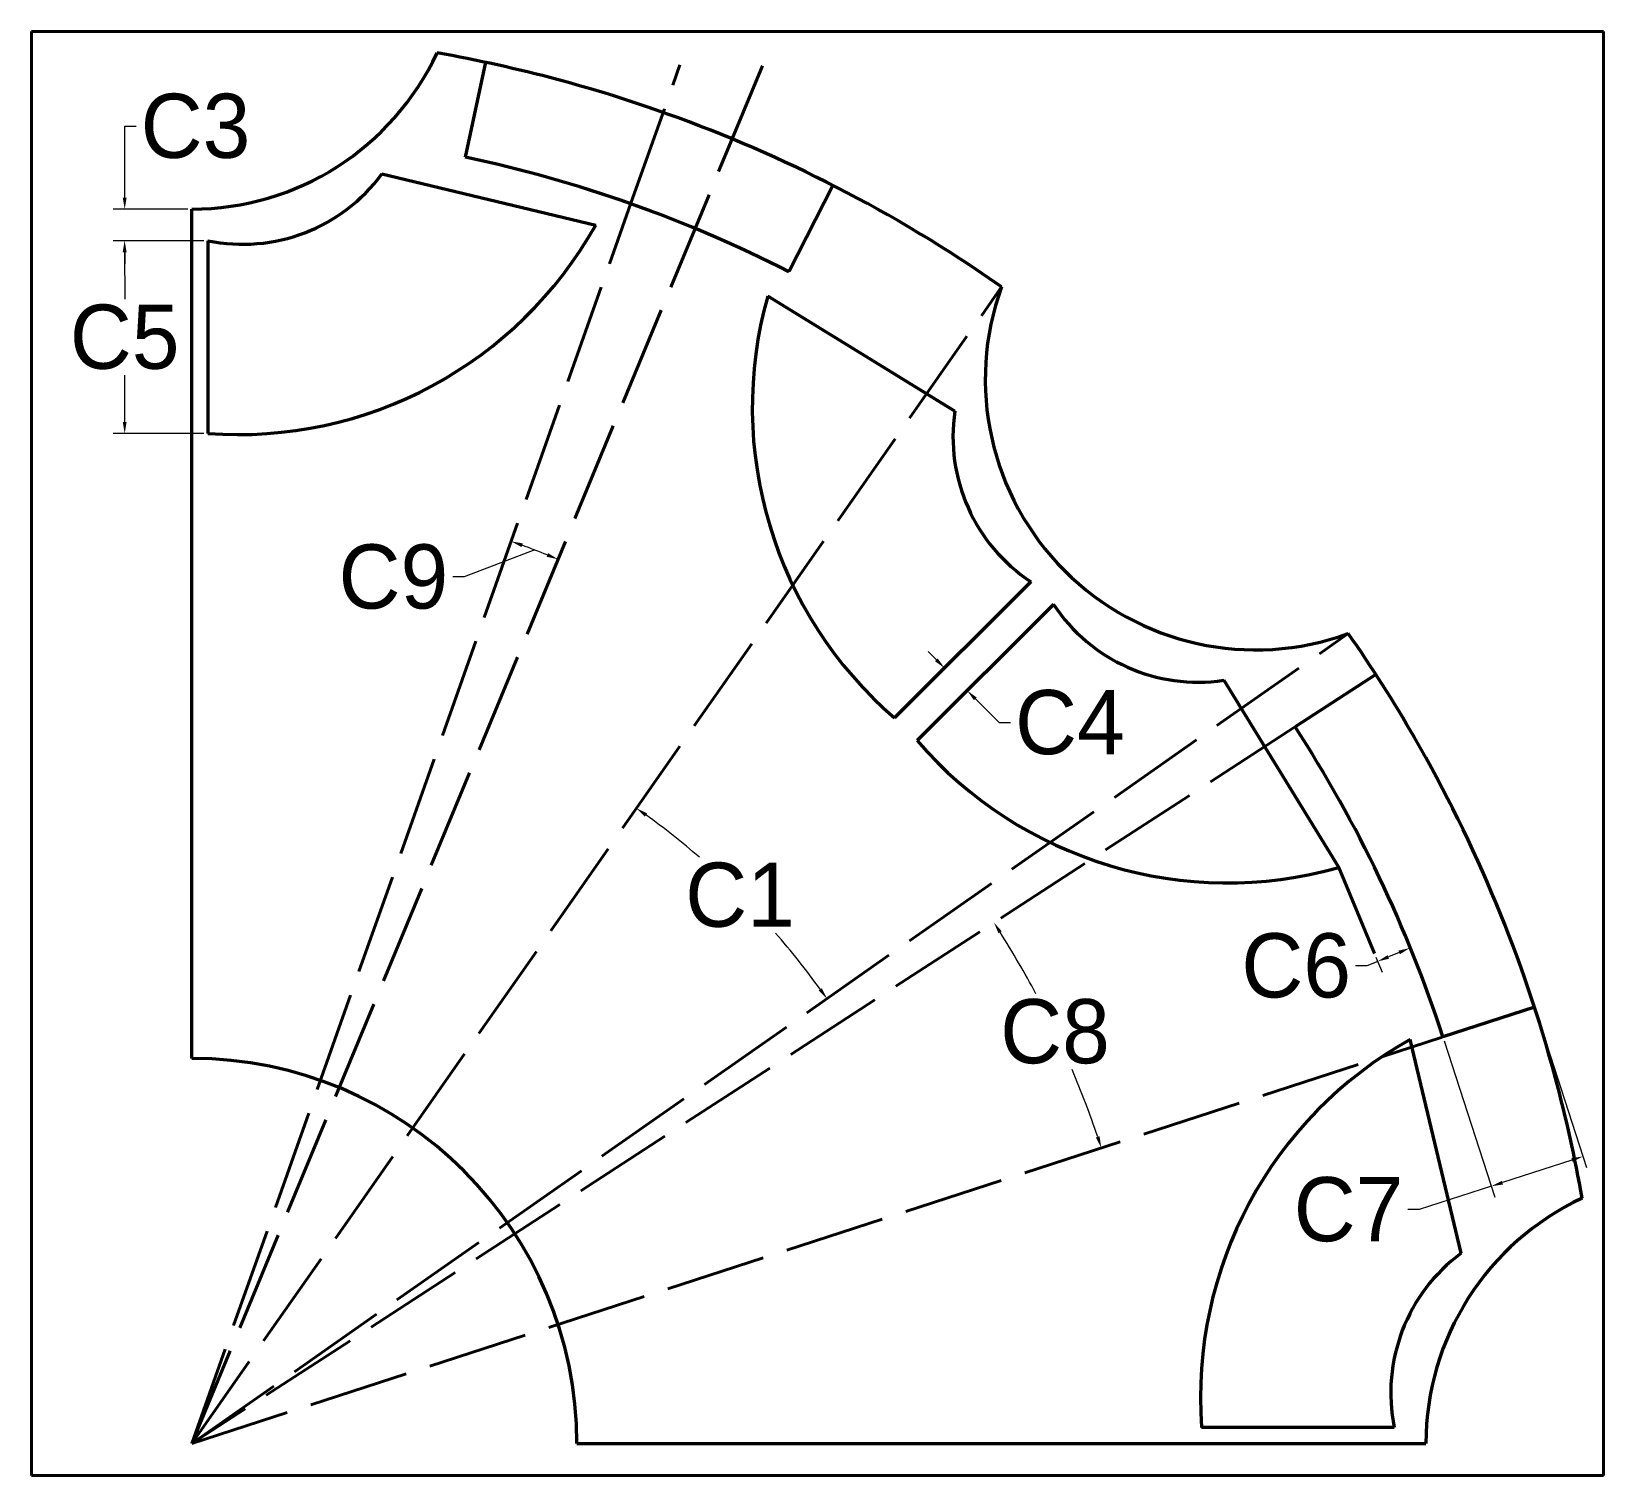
# Model space of a CAD drawing. Extents: x -2.5 to 22, y -0.5 to 22.
import ezdxf

# ---------------------------------------------------------------- set-up
doc = ezdxf.new("R2010")
doc.units = 0
doc.header["$MEASUREMENT"] = 0
doc.linetypes.add('ACAD_ISO02W100', pattern=[15, 12, -3])
doc.layers.get('Defpoints').update_dxf_attribs({"linetype": 'CONTINUOUS'})
doc.layers.add('DEFAULT', color=7, linetype='CONTINUOUS', lineweight=50)
doc.layers.add('DIMENSION', color=5, linetype='ACAD_ISO02W100', lineweight=15)
doc.dimstyles.get("Standard").update_dxf_attribs({"dimtxt": 0.18, "dimasz": 0.18, "dimexe": 0.18, "dimexo": 0.0625, "dimgap": 0.09, "dimtad": 0, "dimtih": 1, "dimtoh": 1, "dimdec": 4, "dimzin": 0, "dimdsep": 46, "dimtxsty": 'Standard', "dimcen": 0.09, "dimadec": 0, "dimazin": 0, "dimtfac": 1, "dimtdec": 4, "dimtofl": 0, "dimtmove": 0, "dimatfit": 3, "dimfxl": 1, "dimtolj": 1, "dimtzin": 0, "dimarcsym": 0})

# ---------------------------------------------------------------- blocks, each defined once
blk = doc.blocks.new('*D0')
at = {"layer": 'Defpoints', "color": 0, "linetype": 'Continuous', "lineweight": 13, "transparency": 16777216}
for p in [(12.619, 18.021), (18.021, 12.619), (9.026, 8.032), (0, 0), (0, 0)]:
    blk.add_point(p, dxfattribs=at)
at = {"layer": 'DIMENSION', "color": 0, "linetype": 'Continuous', "lineweight": -2, "transparency": 16777216}
for start, end in [(49.1074, 54.1464), (35.8536, 41.1684)]:
    blk.add_arc((0, 0), 12.082, start, end, dxfattribs=at)
at = {"layer": 'DIMENSION', "color": 0, "linetype": 'Continuous', "lineweight": 13, "transparency": 16777216}
for points in [[(7.059, 9.768), (7.094, 9.817), (6.93, 9.897)], [(9.817, 7.094), (9.768, 7.059), (9.897, 6.93)]]:
    blk.add_solid(points, dxfattribs=at)
at = {"layer": 'DIMENSION', "color": 0, "linetype": 'Continuous', "lineweight": 60, "transparency": 16777216, "insert": (8.543, 8.543), "char_height": 0.18, "attachment_point": 5}
blk.add_mtext('\\A1;{\\H5.55556x;C\\Ftxt|c238;1}', dxfattribs=at)
blk = doc.blocks.new('*D2')
at = {"layer": 'Defpoints', "color": 0, "linetype": 'Continuous', "lineweight": 13, "transparency": 16777216}
for p in [(12.012, 12.365), (12.365, 12.012), (12.082, 11.729)]:
    blk.add_point(p, dxfattribs=at)
at = {"layer": 'DIMENSION', "color": 0, "linetype": 'Continuous', "lineweight": -2, "transparency": 16777216}
for p, q in [((11.602, 12.21), (11.475, 12.337)), ((11.968, 12.321), (11.602, 11.955)), ((12.321, 11.968), (11.955, 11.602)), ((12.21, 11.602), (12.58, 11.232)), ((12.58, 11.232), (12.76, 11.232))]:
    blk.add_line(p, q, dxfattribs=at)
at = {"layer": 'DIMENSION', "color": 0, "linetype": 'Continuous', "lineweight": 13, "transparency": 16777216}
for points in [[(11.623, 12.231), (11.581, 12.188), (11.729, 12.082)], [(12.231, 11.623), (12.188, 11.581), (12.082, 11.729)]]:
    blk.add_solid(points, dxfattribs=at)
at = {"layer": 'DIMENSION', "color": 0, "linetype": 'Continuous', "lineweight": 60, "transparency": 16777216, "insert": (13.683, 11.232), "char_height": 0.18, "attachment_point": 5}
blk.add_mtext('\\A1;{\\H5.55556x;C\\Ftxt|c238;4}', dxfattribs=at)
blk = doc.blocks.new('*D3')
at = {"layer": 'Defpoints', "color": 0, "linetype": 'Continuous', "lineweight": 13, "transparency": 16777216}
for p in [(0.25, 18.739), (-1.047, 15.736), (0.25, 15.736)]:
    blk.add_point(p, dxfattribs=at)
at = {"layer": 'DIMENSION', "color": 0, "linetype": 'Continuous', "lineweight": -2, "transparency": 16777216}
for p, q in [((0.187, 18.739), (-1.228, 18.739)), ((-1.048, 18.559), (-1.047, 17.827)), ((-1.047, 15.916), (-1.047, 16.647)), ((0.187, 15.736), (-1.227, 15.736))]:
    blk.add_line(p, q, dxfattribs=at)
at = {"layer": 'DIMENSION', "color": 0, "linetype": 'Continuous', "lineweight": 13, "transparency": 16777216}
for points in [[(-1.018, 18.559), (-1.078, 18.559), (-1.048, 18.739)], [(-1.017, 15.916), (-1.077, 15.916), (-1.047, 15.736)]]:
    blk.add_solid(points, dxfattribs=at)
at = {"layer": 'DIMENSION', "color": 0, "linetype": 'Continuous', "lineweight": 60, "transparency": 16777216, "insert": (-1.047, 17.237), "char_height": 0.18, "attachment_point": 5}
blk.add_mtext('\\A1;{\\H5.55556x;C\\Ftxt|c238;5}', dxfattribs=at)
blk = doc.blocks.new('*D4')
at = {"layer": 'Defpoints', "color": 0, "linetype": 'Continuous', "lineweight": 13, "transparency": 16777216}
for p in [(0, 19.232), (-1.047, 18.739), (0.25, 18.739)]:
    blk.add_point(p, dxfattribs=at)
at = {"layer": 'DIMENSION', "color": 0, "linetype": 'Continuous', "lineweight": -2, "transparency": 16777216}
for p, q in [((-1.047, 19.412), (-1.047, 20.523)), ((-1.047, 20.523), (-0.867, 20.523)), ((-0.063, 19.232), (-1.227, 19.232)), ((0.187, 18.739), (-1.227, 18.739)), ((-1.047, 18.559), (-1.047, 18.379))]:
    blk.add_line(p, q, dxfattribs=at)
at = {"layer": 'DIMENSION', "color": 0, "linetype": 'Continuous', "lineweight": 13, "transparency": 16777216}
for points in [[(-1.077, 19.412), (-1.017, 19.412), (-1.047, 19.232)], [(-1.077, 18.559), (-1.017, 18.559), (-1.047, 18.739)]]:
    blk.add_solid(points, dxfattribs=at)
at = {"layer": 'DIMENSION', "color": 0, "linetype": 'Continuous', "lineweight": 60, "transparency": 16777216, "insert": (0.057, 20.523), "char_height": 0.18, "attachment_point": 5}
blk.add_mtext('\\A1;{\\H5.55556x;C\\Ftxt|c238;3}', dxfattribs=at)
blk = doc.blocks.new('*D5')
at = {"layer": 'Defpoints', "color": 0, "linetype": 'Continuous', "lineweight": 13, "transparency": 16777216}
for p in [(18.93, 7.841), (18.429, 7.634), (18.48, 7.511)]:
    blk.add_point(p, dxfattribs=at)
at = {"layer": 'DIMENSION', "color": 0, "linetype": 'Continuous', "lineweight": -2, "transparency": 16777216}
for p, q in [((18.815, 7.65), (18.646, 7.58)), ((18.954, 7.783), (19.05, 7.553)), ((18.313, 7.442), (18.133, 7.442)), ((18.48, 7.511), (18.313, 7.442)), ((18.453, 7.576), (18.548, 7.345))]:
    blk.add_line(p, q, dxfattribs=at)
at = {"layer": 'DIMENSION', "color": 0, "linetype": 'Continuous', "lineweight": 13, "transparency": 16777216}
for points in [[(18.634, 7.608), (18.657, 7.552), (18.48, 7.511)], [(18.803, 7.678), (18.826, 7.622), (18.981, 7.719)]]:
    blk.add_solid(points, dxfattribs=at)
at = {"layer": 'DIMENSION', "color": 0, "linetype": 'Continuous', "lineweight": 60, "transparency": 16777216, "insert": (17.21, 7.442), "char_height": 0.18, "attachment_point": 5}
blk.add_mtext('\\A1;{\\H5.55556x;C\\Ftxt|c238;6}', dxfattribs=at)
blk = doc.blocks.new('caseC')
at = {"layer": 'DEFAULT'}
for p, q in [((4.574, 21.519), (4.262, 20.052)), ((4.262, 20.052), (4.26, 20.042)), ((2.963, 19.779), (6.293, 18.984)), ((9.988, 19.602), (9.307, 18.266)), ((0, 6), (0, 19.232)), ((0.25, 18.739), (0.25, 15.736)), ((9.307, 18.266), (9.302, 18.257)), ((11.891, 16.081), (8.974, 17.874)), ((13.074, 13.427), (10.95, 11.304)), ((13.427, 13.074), (11.304, 10.95)), ((16.081, 11.891), (17.874, 8.974)), ((18.451, 11.982), (17.193, 11.165)), ((17.193, 11.165), (17.184, 11.16)), ((20.923, 6.798), (19.497, 6.335)), ((19.779, 2.963), (18.984, 6.293)), ((19.497, 6.335), (19.487, 6.332)), ((18.739, 0.25), (15.736, 0.25)), ((6, 0), (19.232, 0))]:
    blk.add_line(p, q, dxfattribs=at)
for centre, radius, start, end in [((0, 23.447), 4.215, 270, 335), ((0, 0), 22, 77.9999, 79.9999), ((0, 0), 22, 63, 78), ((0, 0), 20.5, 63, 78), ((0.79, 21.389), 2.704, 258.4837, 323.4837), ((0, 0), 22, 55, 63), ((0.722, 22.103), 6.385, 265.756, 330.756), ((16.58, 16.58), 4.215, 160, 290), ((15.119, 16.14), 6.385, 164.244, 229.244), ((14.566, 15.682), 2.704, 171.5163, 236.5163), ((15.682, 14.566), 2.704, 213.4837, 278.4837), ((0, 0), 22, 33, 35), ((0, 0), 22, 18, 33), ((0, 0), 20.5, 18, 33), ((16.14, 15.119), 6.385, 220.756, 285.756), ((0, 0), 22, 10, 18), ((22.103, 0.722), 6.385, 119.244, 184.244), ((0, 0), 6, 0, 90), ((23.447, 0), 4.215, 115, 180), ((21.389, 0.79), 2.704, 126.5163, 191.5163)]:
    blk.add_arc(centre, radius, start, end, dxfattribs=at)
blk = doc.blocks.new('*D7')
at = {"layer": 'Defpoints', "color": 0, "linetype": 'ByBlock', "lineweight": 13, "ltscale": 0.13, "transparency": 16777216}
for p in [(20.923, 6.798), (19.497, 6.335), (21.679, 4.472)]:
    blk.add_point(p, dxfattribs=at)
at = {"layer": 'DIMENSION', "color": 0, "linetype": 'ByBlock', "lineweight": -2, "ltscale": 0.13, "transparency": 16777216}
for p, q in [((20.943, 6.739), (21.735, 4.301)), ((19.516, 6.275), (20.308, 3.837)), ((21.508, 4.416), (20.424, 4.064)), ((20.253, 4.008), (19.129, 3.643)), ((19.129, 3.643), (18.949, 3.643))]:
    blk.add_line(p, q, dxfattribs=at)
at = {"layer": 'DIMENSION', "color": 0, "linetype": 'ByBlock', "lineweight": 13, "ltscale": 0.13, "transparency": 16777216}
for points in [[(21.499, 4.445), (21.517, 4.388), (21.679, 4.472)], [(20.415, 4.092), (20.433, 4.035), (20.253, 4.008)]]:
    blk.add_solid(points, dxfattribs=at)
at = {"layer": 'DIMENSION', "color": 0, "linetype": 'ByBlock', "lineweight": 60, "ltscale": 0.13, "transparency": 16777216, "insert": (18.026, 3.643), "char_height": 0.18, "attachment_point": 5}
blk.add_mtext('\\A1;{\\H5.55556x;C7}', dxfattribs=at)
blk = doc.blocks.new('*D8')
at = {"layer": 'Defpoints', "color": 0, "linetype": 'ByBlock', "lineweight": 13, "ltscale": 0.13, "transparency": 16777216}
for p in [(17.184, 11.16), (19.487, 6.332), (13.718, 5.823), (0, 0), (0, 0)]:
    blk.add_point(p, dxfattribs=at)
at = {"layer": 'DIMENSION', "color": 0, "linetype": 'ByBlock', "lineweight": -2, "ltscale": 0.13, "transparency": 16777216}
for start, end in [(28.0408, 32.3079), (18.692, 23.0118)]:
    blk.add_arc((0, 0), 14.903, start, end, dxfattribs=at)
at = {"layer": 'DIMENSION', "color": 0, "linetype": 'ByBlock', "lineweight": 13, "ltscale": 0.13, "transparency": 16777216}
for points in [[(12.57, 7.949), (12.621, 7.981), (12.499, 8.117)], [(14.145, 4.786), (14.088, 4.767), (14.173, 4.605)]]:
    blk.add_solid(points, dxfattribs=at)
at = {"layer": 'DIMENSION', "color": 0, "linetype": 'ByBlock', "lineweight": 60, "ltscale": 0.13, "transparency": 16777216, "insert": (13.451, 6.416), "char_height": 0.18, "attachment_point": 5}
blk.add_mtext('\\A1;{\\H5.55556x;C8}', dxfattribs=at)
blk = doc.blocks.new('*D9')
at = {"layer": 'Defpoints', "color": 0, "linetype": 'ByBlock', "lineweight": 13, "ltscale": 0.13, "transparency": 16777216}
for p in [(8.419, 20.325), (6.843, 19.324), (5.465, 13.873), (0, 0), (0, 0)]:
    blk.add_point(p, dxfattribs=at)
at = {"layer": 'DIMENSION', "color": 0, "linetype": 'ByBlock', "lineweight": -2, "ltscale": 0.13, "transparency": 16777216}
for p, q in [((5.344, 13.921), (4.245, 13.501)), ((4.245, 13.501), (4.065, 13.501))]:
    blk.add_line(p, q, dxfattribs=at)
blk.add_arc((0, 0), 14.911, 68.1918, 69.8084, dxfattribs=at)
at = {"layer": 'DIMENSION', "color": 0, "linetype": 'ByBlock', "lineweight": 13, "ltscale": 0.13, "transparency": 16777216}
for points in [[(5.137, 13.966), (5.157, 14.023), (4.977, 14.056)], [(5.551, 13.872), (5.528, 13.816), (5.706, 13.776)]]:
    blk.add_solid(points, dxfattribs=at)
at = {"layer": 'DIMENSION', "color": 0, "linetype": 'ByBlock', "lineweight": 60, "ltscale": 0.13, "transparency": 16777216, "insert": (3.141, 13.501), "char_height": 0.18, "attachment_point": 5}
blk.add_mtext('\\A1;{\\H5.55556x;C9}', dxfattribs=at)

msp = doc.modelspace()

# ---------------------------------------------------------------- linework, layer by layer
at = {"layer": 'DEFAULT', "color": 0, "linetype": 'ByBlock', "lineweight": 100, "ltscale": 0.13}
for p, q in [((4.57411, 21.51927), (4.26016, 20.04227)), ((9.98784, 19.60216), (9.30686, 18.26565)), ((18.45079, 11.98206), (17.19279, 11.1651)), ((20.92328, 6.79837), (19.49669, 6.33485))]:
    msp.add_line(p, q, dxfattribs=at)
at = {"layer": 'DEFAULT', "lineweight": 100}
for p, q in [((2.96303, 19.77929), (6.29324, 18.98408)), ((0, 6), (0, 19.232)), ((0.24965, 18.73861), (0.24987, 15.73605)), ((11.89089, 16.08125), (8.97378, 17.87376)), ((13.07367, 13.42673), (10.95038, 11.30375)), ((13.42673, 13.07367), (11.30375, 10.95038)), ((16.08125, 11.89089), (17.87376, 8.97378)), ((19.77929, 2.96303), (18.98408, 6.29324)), ((18.73861, 0.24965), (15.73605, 0.24987)), ((6, 0), (19.232, 0))]:
    msp.add_line(p, q, dxfattribs=at)
for centre, radius, start, end in [((0, 23.44719), 4.21519, 269.999993, 334.999993), ((0, 0), 22, 75.000011, 80.000011), ((0, 0), 22, 59.999997, 74.999997), ((0.78957, 21.38853), 2.70437, 258.483657, 323.483657), ((0.72236, 22.10315), 6.38462, 265.755998, 330.755998), ((0, 0.00001), 21.99999, 54.999988, 59.999988), ((16.57967, 16.57967), 4.21519, 160, 290), ((15.11851, 16.14007), 6.38462, 164.244003, 229.244003), ((14.56567, 15.68229), 2.70437, 171.516344, 236.516344), ((15.68229, 14.56567), 2.70437, 213.483656, 278.483656), ((0.00001, 0), 21.99999, 30.000012, 35.000012), ((16.14007, 15.11851), 6.38462, 220.755997, 285.755997), ((0, 0), 22, 15.000003, 30.000003), ((22.10315, 0.72236), 6.38462, 119.244002, 184.244002), ((0, 0), 6, 0, 90), ((0, 0), 22, 9.999989, 14.999989), ((23.44719, 0), 4.21519, 114.999994, 179.999994), ((21.38853, 0.78957), 2.70437, 126.516343, 191.516343)]:
    msp.add_arc(centre, radius, start, end, dxfattribs=at)
at = {"layer": 'DEFAULT', "color": 0, "linetype": 'ByBlock', "lineweight": 100, "ltscale": 0.13}
for radius, start, end in [(20.48981, 62.999984, 78.000122), (20.49984, 17.999977, 32.999704)]:
    msp.add_arc((0.00013, 0.00019), radius, start, end, dxfattribs=at)
at = {"layer": 'DIMENSION', "color": 0, "linetype": 'Continuous', "lineweight": 60}
for p, q in [((-2.5, -0.5), (-2.5, 22)), ((-2.5, 22), (22, 22)), ((22, 22), (22, -0.5)), ((17.87376, 8.97378), (18.42892, 7.63351)), ((22, -0.5), (-2.5, -0.5))]:
    msp.add_line(p, q, dxfattribs=at)
at = {"layer": 'DIMENSION', "linetype": 'ACAD_ISO02W100', "lineweight": 60, "ltscale": 0.13}
for p, q in [((6.84309, 19.32417), (7.60612, 21.47891)), ((8.41904, 20.32535), (8.89037, 21.46326)), ((0.00007, 0.00005), (8.41904, 20.32535)), ((0.00013, 0.00019), (6.84309, 19.32417)), ((0.00002, 0.00003), (12.61873, 18.02136)), ((0.00002, 0.00003), (18.02139, 12.61868)), ((17.1844, 11.15966), (0, 0)), ((0.00002, 0.00003), (19.48718, 6.33176))]:
    msp.add_line(p, q, dxfattribs=at)

# ---------------------------------------------------------------- block references
at = {"layer": 'DIMENSION', "color": 0, "linetype": 'Continuous', "lineweight": 100, "rotation": 359.999910175643}
msp.add_blockref('caseC', (0.00002, 0.00003), dxfattribs=at)

# ---------------------------------------------------------------- dimensions: what is measured, and where the dimension line sits
at = {"layer": 'DIMENSION', "color": 0, "linetype": 'Continuous', "lineweight": 60}
for base, p1, p2, angle, text, picture, middle, dimtype in [((-1.04677, 18.73861), (0, 19.232), (0.24965, 18.73861), 90, '{\\H5.55556x;C\\Ftxt|c238;3}', '*D4', (0.05657, 20.52305), 160), ((-1.04734, 15.73595), (0.24965, 18.73861), (0.24987, 15.73605), 270.004198, '{\\H5.55556x;C\\Ftxt|c238;5}', '*D3', (-1.04745, 17.23723), 161), ((12.0824, 11.72919), (12.01202, 12.36524), (12.36524, 12.01202), 315, '{\\H5.55556x;C\\Ftxt|c238;4}', '*D2', (13.68339, 11.23153), 161)]:
    dim = msp.add_linear_dim(base=base, p1=p1, p2=p2, angle=angle, text=text, dimstyle='Standard', dxfattribs=at)
    dim.commit()
    dim.dimension.update_dxf_attribs({"geometry": picture, "text_midpoint": middle, "dimtype": dimtype})
at = {"layer": 'DIMENSION', "color": 0, "linetype": 'ByBlock', "lineweight": 60, "ltscale": 0.13}
dim = msp.add_angular_dim_2l(base=(5.46491, 13.8734), line1=((0.00007, 0.00005), (8.41904, 20.32535)), line2=((0.00013, 0.00019), (6.84309, 19.32417)), text='{\\H5.55556x;C9}', dimstyle='Standard', override={"dimtofl": 1, "dimtmove": 1}, dxfattribs=at)
dim.commit()
dim.dimension.update_dxf_attribs({"geometry": '*D9', "text_midpoint": (3.14138, 13.50135), "dimtype": 162})
at = {"layer": 'DIMENSION', "color": 0, "linetype": 'Continuous', "lineweight": 60}
dim = msp.add_angular_dim_2l(base=(9.02578, 8.03226), line1=((0, 0), (18.02135, 12.61868)), line2=((0, 0), (12.61868, 18.02135)), text='{\\H5.55556x;C\\Ftxt|c238;1}', dimstyle='Standard', dxfattribs=at)
dim.commit()
dim.dimension.update_dxf_attribs({"geometry": '*D0', "text_midpoint": (8.54347, 8.54347)})
at = {"layer": 'DIMENSION', "color": 0, "linetype": 'ByBlock', "lineweight": 60, "ltscale": 0.13}
dim = msp.add_angular_dim_2l(base=(13.71814, 5.823), line1=((0.00002, 0.00003), (19.48718, 6.33176)), line2=((17.1844, 11.15966), (0, 0)), text='{\\H5.55556x;C8}', dimstyle='Standard', dxfattribs=at)
dim.commit()
dim.dimension.update_dxf_attribs({"geometry": '*D8', "text_midpoint": (13.45109, 6.41583)})
at = {"layer": 'DIMENSION', "color": 0, "linetype": 'Continuous', "lineweight": 60}
dim = msp.add_aligned_dim(p1=(18.93029, 7.84118), p2=(18.42892, 7.63351), distance=0.13235, text='{\\H5.55556x;C\\Ftxt|c238;6}', dimstyle='Standard', dxfattribs=at)
dim.commit()
dim.dimension.update_dxf_attribs({"geometry": '*D5', "text_midpoint": (17.20993, 7.44235)})
at = {"layer": 'DIMENSION', "color": 0, "linetype": 'ByBlock', "lineweight": 60, "ltscale": 0.13}
dim = msp.add_linear_dim(base=(21.67919, 4.47182), p1=(19.49669, 6.33485), p2=(20.92325, 6.79836), angle=17.999977, text='{\\H5.55556x;C7}', dimstyle='Standard', dxfattribs=at)
dim.commit()
dim.dimension.update_dxf_attribs({"geometry": '*D7', "text_midpoint": (18.02574, 3.64324), "dimtype": 161})

doc.saveas('drawing.dxf')
